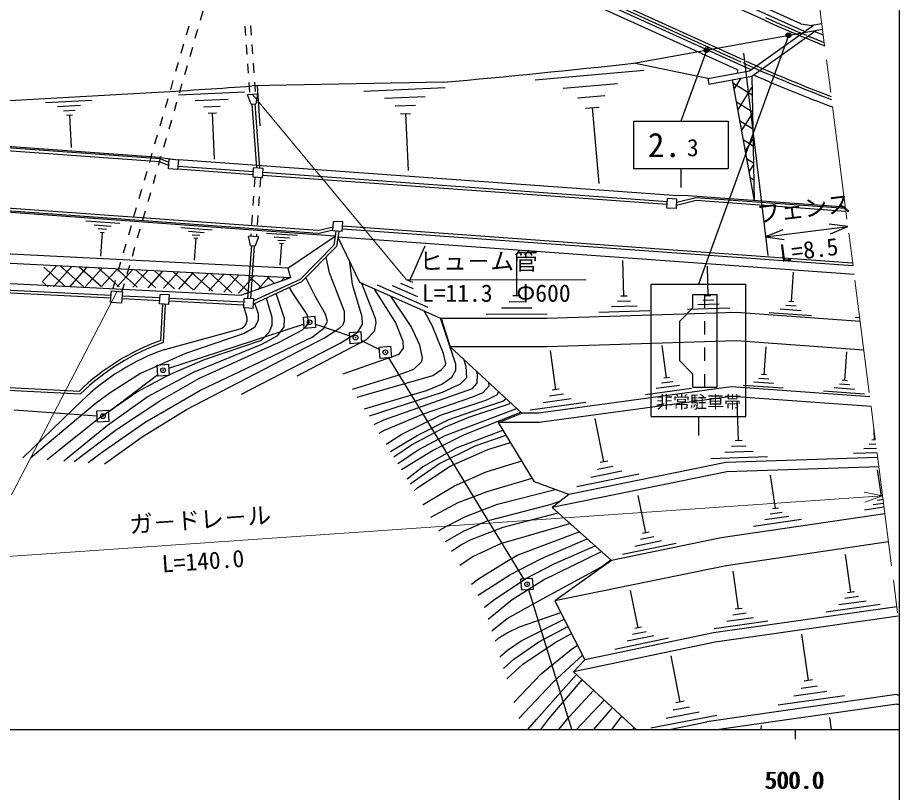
# Model space of a CAD drawing. Units: millimetres, scale not verified. Extents: x 40000 to 680000, y 20000 to 380000.
# Drawn here: x 485795 to 579000, y 198357 to 280319 of the extents above; entities that cross this region are included whole.
import ezdxf
from ezdxf.enums import TextEntityAlignment as Align

# ---------------------------------------------------------------- set-up
doc = ezdxf.new("R2010")
doc.units = ezdxf.units.MM
doc.header["$LTSCALE"] = 1000
doc.header["$PDMODE"] = 32
doc.header["$PDSIZE"] = 500
doc.linetypes.add('CHAIN', pattern=[18.5, 12, -1.5, 3.5, -1.5])
for name, color, linetype, lineweight in [('M-BGD', 7, 'Continuous', 25), ('M-BMK', 2, 'CHAIN', 13), ('M-BMK-ROW', 30, 'Continuous', 25), ('M-STR-HTXT', 7, 'Continuous', 13), ('M-STR-STRC', 7, 'Continuous', 25), ('M-TTL-BAND', 7, 'Continuous', 25)]:
    doc.layers.add(name, color=color, linetype=linetype, lineweight=lineweight)
doc.styles.add('@ＭＳ ゴシック', font='')
doc.styles.add('ＭＳ ゴシック', font='')
doc.styles.get('@ＭＳ ゴシック').set_extended_font_data('@MS Gothic')
doc.styles.get('ＭＳ ゴシック').set_extended_font_data('MS Gothic')

msp = doc.modelspace()

# ---------------------------------------------------------------- linework, layer by layer
at = {"layer": 'M-BGD'}
for p, q in [((568593, 279663), (523183, 300298)), ((564742, 280046), (521341, 299767)), ((568966, 278834), (522158, 300105)), ((563330, 274805), (516522, 296075)), ((561892, 274799), (516884, 295252)), ((562292, 275612), (522167, 293845)), ((562573, 275813), (522284, 294122)), ((505375, 280991), (505097, 280031)), ((568593, 279663), (569734, 279497)), ((570808, 279646), (569734, 279497)), ((503879, 279416), (503602, 278455)), ((504820, 279070), (504543, 278109)), ((509814, 279426), (509886, 278429)), ((510413, 279473), (510485, 278475)), ((550941, 275490), (570878, 279102)), ((563158, 274682), (569932, 279525)), ((563397, 274115), (570161, 278951)), ((503325, 277495), (503047, 276534)), ((504266, 277148), (503988, 276187)), ((509958, 277431), (510030, 276434)), ((510557, 277478), (510629, 276481)), ((562521, 276574), (565080, 255144)), ((502770, 275573), (502493, 274612)), ((503711, 275227), (503434, 274266)), ((510102, 275437), (510174, 274439)), ((510701, 275483), (510773, 274486)), ((558764, 273885), (550941, 275490)), ((562652, 275448), (562495, 275519)), ((540490, 273738), (551978, 274746)), ((558764, 273885), (563158, 274682)), ((558871, 273295), (563397, 274115)), ((561892, 274799), (561848, 274444)), ((563397, 274115), (563643, 260949)), ((502216, 273651), (501938, 272691)), ((503156, 273305), (502879, 272344)), ((510246, 273442), (510318, 272444)), ((530818, 273485), (510572, 273092)), ((510845, 273488), (510917, 272491)), ((511418, 268857), (511139, 273103)), ((543463, 272841), (549207, 273345)), ((558764, 273885), (558871, 273295)), ((561325, 273740), (563643, 260949)), ((563435, 272108), (561387, 273401)), ((561513, 272705), (562274, 273912)), ((502792, 272155), (509759, 272463)), ((511167, 272235), (510108, 272138)), ((511167, 272235), (510976, 271213)), ((522399, 272553), (530980, 272932)), ((561908, 270521), (563420, 272917)), ((488743, 271352), (493650, 271599)), ((501661, 271730), (501384, 270769)), ((502602, 271383), (502325, 270423)), ((504565, 271536), (508048, 271690)), ((510483, 271168), (510108, 272138)), ((524582, 271790), (528872, 271979)), ((545000, 271818), (547872, 272070)), ((563468, 270314), (561749, 271398)), ((489995, 270923), (492448, 271047)), ((490633, 270463), (491860, 270525)), ((505466, 270877), (507208, 270954)), ((510483, 271168), (510976, 271213)), ((510560, 271176), (511049, 264411)), ((510859, 271203), (511351, 264395)), ((525693, 270979), (527838, 271074)), ((545818, 270733), (547255, 270859)), ((546536, 270796), (547242, 262754)), ((500787, 265070), (441220, 269379)), ((500856, 265366), (441238, 269678)), ((500820, 265519), (441247, 269828)), ((490965, 269988), (491578, 270019)), ((491271, 270004), (491445, 266569)), ((501106, 269808), (500829, 268848)), ((502047, 269462), (501770, 268501)), ((505932, 270200), (506803, 270238)), ((506368, 270219), (506583, 265342)), ((526267, 270145), (527339, 270192)), ((526803, 270169), (527068, 264162)), ((563502, 268519), (562112, 269396)), ((562304, 268338), (563471, 270186)), ((500552, 267887), (500275, 266926)), ((501493, 267540), (501215, 266580)), ((563535, 266724), (562475, 267393)), ((562700, 266154), (563522, 267456)), ((499997, 265965), (499720, 265004)), ((500938, 265619), (500661, 264658)), ((501772, 264670), (500787, 265070)), ((500820, 265519), (502807, 265275)), ((501798, 264983), (500856, 265366)), ((501745, 264337), (501826, 265334)), ((502823, 265253), (501826, 265334)), ((502742, 264256), (502823, 265253)), ((555119, 261492), (502807, 265275)), ((563569, 264929), (562838, 265390)), ((563096, 263970), (563573, 264726)), ((499443, 264044), (499165, 263083)), ((502742, 264256), (501745, 264337)), ((510696, 263702), (502735, 264278)), ((510712, 264002), (502804, 264574)), ((510681, 263430), (510735, 264428)), ((511734, 264374), (510735, 264428)), ((511679, 263376), (511734, 264374)), ((554473, 260836), (511709, 263930)), ((519367, 257210), (436990, 263168)), ((517545, 257492), (437001, 263318)), ((517520, 257794), (437023, 263617)), ((500384, 263697), (500106, 262736)), ((511679, 263376), (510681, 263430)), ((510879, 263419), (510807, 262422)), ((511478, 263386), (511406, 262389)), ((554456, 260537), (511693, 263630)), ((563602, 263135), (563201, 263388)), ((498888, 262122), (498611, 261161)), ((499829, 261776), (499552, 260815)), ((510734, 261424), (510662, 260427)), ((511334, 261392), (511262, 260394)), ((554437, 260171), (554491, 261170)), ((555489, 261116), (554491, 261170)), ((556633, 261482), (555119, 261492)), ((555435, 260117), (555489, 261116)), ((557479, 261271), (555471, 260773)), ((573299, 260277), (556633, 261482)), ((573319, 260125), (557479, 261271)), ((498334, 260200), (498056, 259240)), ((555435, 260117), (554437, 260171)), ((557505, 260968), (555454, 260460)), ((573358, 259821), (557505, 260968)), ((499274, 259854), (498997, 258893)), ((510590, 259429), (510518, 258432)), ((511189, 259397), (511117, 258399)), ((493005, 258829), (496610, 258568)), ((493880, 258403), (495683, 258273)), ((497779, 258279), (497502, 257318)), ((517520, 257794), (519136, 258194)), ((519113, 257757), (519167, 258755)), ((520166, 258701), (519167, 258755)), ((520111, 257702), (520166, 258701)), ((574060, 254357), (520141, 258256)), ((564843, 257130), (573565, 258206)), ((573565, 258206), (571585, 258483)), ((571711, 257456), (573565, 258206)), ((494305, 258010), (495206, 257945)), ((494504, 257633), (494954, 257601)), ((494729, 257617), (494547, 255094)), ((498720, 257932), (498443, 256972)), ((503046, 258105), (506356, 257865)), ((503849, 257714), (505505, 257594)), ((504239, 257353), (505067, 257293)), ((510446, 257435), (510429, 257198)), ((511045, 257402), (511028, 257159)), ((512118, 257528), (515392, 257292)), ((517545, 257492), (519119, 257880)), ((520111, 257702), (519113, 257757)), ((519448, 257738), (519217, 256239)), ((519749, 257722), (519499, 256097)), ((574099, 254053), (520125, 257957)), ((566697, 257880), (564843, 257130)), ((497224, 256357), (496947, 255397)), ((504422, 257007), (504836, 256977)), ((504629, 256992), (504462, 254675)), ((510417, 256197), (510198, 257213)), ((511259, 257144), (510198, 257213)), ((511259, 257144), (510911, 256165)), ((512913, 257142), (514550, 257023)), ((513298, 256785), (514117, 256725)), ((513479, 256442), (513889, 256413)), ((513684, 256428), (513518, 254135)), ((514353, 253814), (519367, 257210)), ((574216, 253142), (519652, 257089)), ((519652, 257089), (521922, 252315)), ((564843, 257130), (566824, 256853)), ((514353, 253814), (482045, 255455)), ((498165, 256011), (497888, 255050)), ((510506, 256192), (510101, 250590)), ((510806, 256171), (510401, 250574)), ((510417, 256197), (510911, 256165)), ((519217, 256239), (515644, 252630)), ((519499, 256097), (515819, 252380)), ((527224, 252442), (528874, 256187)), ((538552, 250876), (538577, 255396)), ((514630, 252799), (481994, 254457)), ((549879, 250850), (549760, 254641)), ((488438, 252411), (489912, 254055)), ((490885, 251850), (488570, 253926)), ((489595, 251829), (491518, 253973)), ((492742, 251864), (490322, 254034)), ((491297, 251855), (493123, 253891)), ((494620, 251859), (492307, 253933)), ((492985, 251864), (494729, 253810)), ((496520, 251833), (494292, 253832)), ((494658, 251858), (496335, 253728)), ((498444, 251788), (496276, 253731)), ((496318, 251837), (497941, 253647)), ((496670, 254436), (496393, 253475)), ((497611, 254089), (497333, 253129)), ((497965, 251801), (499547, 253565)), ((500391, 251720), (498261, 253630)), ((502364, 251631), (500246, 253530)), ((514353, 253814), (514630, 252799)), ((558804, 250865), (558705, 254016)), ((499598, 251750), (501152, 253484)), ((501219, 251685), (502758, 253402)), ((504362, 251518), (502231, 253429)), ((502827, 251606), (504364, 253320)), ((506387, 251381), (504216, 253328)), ((504423, 251514), (505970, 253239)), ((506007, 251408), (507576, 253157)), ((508440, 251218), (506200, 253227)), ((507580, 251289), (509181, 253076)), ((510280, 251247), (508185, 253126)), ((509141, 251158), (510787, 252994)), ((514630, 252799), (509471, 250959)), ((511620, 251725), (510170, 253025)), ((515644, 252630), (510735, 250342)), ((511191, 251572), (512393, 252912)), ((512960, 252203), (512155, 252925)), ((513660, 252453), (513999, 252831)), ((514299, 252681), (514140, 252824)), ((527558, 252295), (526889, 252590)), ((567581, 250278), (567796, 253406)), ((481786, 251664), (495673, 250959)), ((481821, 252364), (509471, 250959)), ((489038, 251827), (488434, 252369)), ((496115, 252514), (495838, 251553)), ((497056, 252168), (496815, 251332)), ((515819, 252380), (510717, 250002)), ((521922, 252315), (530575, 248502)), ((529191, 249659), (523841, 252016)), ((528090, 250783), (525415, 251962)), ((527657, 251613), (526319, 252202)), ((481771, 251365), (495654, 250660)), ((495625, 250204), (495701, 251402)), ((495701, 251402), (496898, 251326)), ((496823, 250129), (496898, 251326)), ((496871, 250898), (500830, 250697)), ((500794, 250041), (500848, 251040)), ((501847, 250986), (500848, 251040)), ((501793, 249987), (501847, 250986)), ((538956, 250874), (538149, 250879)), ((550217, 250860), (549541, 250839)), ((559085, 250873), (558523, 250856)), ((495625, 250204), (496823, 250129)), ((496853, 250599), (500813, 250397)), ((501793, 249987), (500794, 250041)), ((500939, 246168), (501135, 250023)), ((501229, 245952), (501435, 250007)), ((501812, 250347), (509712, 249945)), ((501828, 250646), (509728, 250245)), ((509630, 249902), (510009, 248642)), ((509694, 249610), (509748, 250609)), ((510747, 250555), (509748, 250609)), ((510693, 249556), (510747, 250555)), ((539356, 250226), (537742, 250235)), ((551267, 249809), (548559, 249724)), ((550573, 250330), (549219, 250287)), ((559958, 249999), (557707, 249929)), ((559381, 250432), (558255, 250397)), ((568109, 249792), (566992, 249869)), ((567861, 250259), (567302, 250297)), ((510693, 249556), (509694, 249610)), ((541770, 248922), (535313, 248957)), ((540159, 249576), (536931, 249594)), ((561796, 249128), (541697, 248476)), ((552638, 249310), (547222, 249141)), ((561097, 249584), (556595, 249444)), ((574854, 248183), (561796, 249128)), ((569724, 248784), (565255, 249091)), ((568637, 249307), (566403, 249461)), ((541697, 248476), (530575, 248502)), ((530575, 248502), (531524, 245500)), ((574807, 248552), (574328, 248585)), ((501356, 245210), (509315, 247390)), ((561736, 246124), (541742, 245476)), ((575244, 245147), (561736, 246124)), ((531524, 245500), (539091, 238482)), ((541742, 245476), (531524, 245500)), ((554393, 242206), (553929, 245619)), ((564692, 242535), (564907, 245508)), ((542673, 240959), (542110, 245094)), ((573234, 241930), (573453, 244956)), ((564957, 242516), (564426, 242554)), ((555069, 241802), (553850, 241636)), ((554698, 242248), (554088, 242165)), ((566723, 241108), (562476, 241415)), ((565692, 241609), (563569, 241763)), ((565192, 242072), (564130, 242149)), ((573744, 241458), (572663, 241536)), ((573505, 241910), (572964, 241949)), ((484773, 240899), (492438, 240510)), ((484917, 241192), (492323, 240816)), ((561226, 241248), (540851, 238478)), ((543042, 241009), (542304, 240909)), ((557029, 241075), (552155, 240412)), ((555744, 241397), (553307, 241066)), ((575882, 240188), (561226, 241248)), ((575302, 240476), (570979, 240789)), ((574253, 240987), (572091, 241143)), ((492565, 239767), (486334, 233756)), ((545868, 239588), (539960, 238785)), ((561258, 240243), (540918, 237478)), ((544310, 239978), (541356, 239576)), ((543492, 240468), (542015, 240268)), ((576012, 239176), (561258, 240243)), ((562004, 235559), (561865, 239767)), ((536609, 237488), (539091, 238482)), ((540851, 238478), (539091, 238482)), ((547771, 233329), (546831, 237914)), ((540447, 231200), (536609, 237488)), ((540918, 237478), (536609, 237488)), ((576361, 235638), (576324, 236754)), ((562775, 234983), (561272, 234933)), ((562380, 235572), (561628, 235547)), ((576525, 235190), (575809, 235166)), ((576467, 235642), (576077, 235629)), ((563546, 234407), (560541, 234307)), ((576641, 234287), (574140, 234204)), ((576583, 234738), (575258, 234694)), ((560649, 233269), (544053, 229868)), ((548180, 233413), (547361, 233245)), ((565069, 233855), (559058, 233656)), ((576704, 233800), (560649, 233269)), ((560767, 232272), (542284, 228484)), ((549677, 232354), (546402, 231683)), ((548724, 232842), (547086, 232506)), ((576832, 232804), (560767, 232272)), ((577112, 229706), (576705, 232478)), ((544053, 229868), (540447, 231200)), ((551449, 232035), (544898, 230692)), ((565890, 228383), (565370, 231926)), ((544053, 229868), (542284, 228484)), ((552213, 225805), (551399, 229764)), ((577279, 229326), (576675, 229237)), ((577228, 229723), (576865, 229670)), ((542284, 228484), (548581, 222903)), ((566207, 228429), (565574, 228336)), ((577381, 228532), (575307, 228227)), ((577330, 228929), (576239, 228769)), ((577471, 227829), (560177, 225288)), ((567304, 227557), (564773, 227185)), ((566597, 227970), (565332, 227784)), ((568644, 227236), (563582, 226493)), ((552567, 225878), (551860, 225732)), ((560177, 225288), (548581, 222903)), ((555390, 224690), (549735, 223526)), ((553860, 224964), (551032, 224383)), ((553037, 225385), (551623, 225094)), ((577854, 224853), (560698, 222332)), ((548581, 222903), (542587, 218607)), ((573884, 219533), (573316, 223533)), ((560698, 222332), (542587, 218607)), ((562013, 217773), (561448, 221754)), ((551395, 215765), (550570, 219730)), ((574680, 219063), (573251, 218860)), ((574241, 219584), (573527, 219482)), ((542587, 218607), (545744, 212395)), ((576985, 218225), (571270, 217413)), ((575475, 218593), (572618, 218187)), ((578738, 217979), (559344, 215226)), ((562804, 217306), (561383, 217104)), ((562368, 217824), (561658, 217723)), ((565098, 216471), (559412, 215664)), ((578865, 216988), (559516, 214240)), ((563596, 216838), (560753, 216434)), ((552221, 215346), (550805, 215051)), ((551749, 215839), (551041, 215691)), ((559344, 215226), (545744, 212395)), ((554580, 214655), (548917, 213477)), ((553047, 214927), (550215, 214338)), ((569381, 210186), (568675, 215097)), ((559516, 214240), (544544, 211124)), ((555822, 207909), (554872, 212788)), ((545744, 212395), (544544, 211124)), ((544544, 211124), (551179, 205000)), ((569819, 210249), (568942, 210123)), ((571336, 209034), (567828, 208531)), ((570358, 209610), (568604, 209358)), ((544881, 205000), (547794, 208123)), ((556258, 207994), (555387, 207824)), ((578699, 208704), (558664, 205827)), ((573191, 208585), (566175, 207577)), ((556829, 207382), (555087, 207043)), ((578736, 207699), (559940, 205000)), ((559714, 206498), (552745, 205139)), ((557836, 206855), (554351, 206176)), ((571823, 205000), (571635, 206282)), ((550807, 205000), (550966, 205197)), ((554705, 205000), (558664, 205827)), ((564378, 205000), (564436, 205417))]:
    msp.add_line(p, q, dxfattribs=at)
for points in [[(439941, 270128), (447800, 270246), (465417, 270727), (483040, 271444), (500576, 272416)], [(494977, 233131), (498971, 235983), (503642, 238856), (518231, 246441), (519866, 247489), (520157, 247798), (520351, 248243), (520348, 249224), (518763, 253320), (518393, 254980)], [(509468, 240467), (519893, 245887), (521759, 247037), (522265, 247874), (522207, 248680), (521201, 252076), (520906, 254450)], [(493243, 233257), (494885, 234467), (499280, 237505), (505119, 240901), (516928, 246517), (518150, 247473), (518545, 248178), (518343, 248943), (517239, 250855), (516260, 252825)], [(491771, 233363), (496238, 236732), (500817, 239789), (505011, 242176), (513358, 245934), (515922, 247306), (516251, 247608), (516575, 248113), (516414, 248928), (514889, 251157), (514537, 251783)], [(522129, 252224), (523589, 248541), (523658, 248021), (523466, 247117), (522652, 246221), (515324, 242388)], [(490695, 233441), (495297, 237190), (499475, 240196), (504384, 242813), (511613, 245773), (513313, 246702), (513966, 247603), (513993, 248491), (513140, 251132)], [(520197, 242636), (526120, 244715), (526588, 245335), (526533, 246071), (525753, 248091), (523527, 251608)], [(521182, 241022), (525778, 242418), (527683, 243121), (528524, 243930), (528586, 244341), (528318, 245672), (527402, 247652), (525228, 250858)], [(510839, 250059), (511212, 249048), (511210, 248283), (510824, 247548), (509728, 246908), (503522, 244774), (498791, 242678), (495590, 240642), (493983, 239447), (487164, 233696)], [(488930, 233569), (494236, 237856), (498345, 240681), (501842, 242558), (505550, 244141), (511566, 246189), (512376, 247057), (512717, 247768), (512714, 248596), (512103, 250648)], [(521698, 240176), (529690, 242470), (530602, 243083), (530990, 243525), (531044, 243712), (530814, 244788), (529631, 247762), (528778, 249294)], [(522466, 238919), (529002, 240861), (530633, 241540), (531699, 242285), (532118, 243035), (532132, 243641), (530500, 248535)], [(532919, 244206), (533158, 243449), (533237, 242202), (532566, 241531), (530667, 240650), (522937, 238146)], [(523467, 237278), (524518, 237768), (533870, 241075), (534374, 241633), (534413, 242523), (534345, 242883)], [(524020, 236372), (524571, 236679), (528692, 238415), (533817, 240172), (535014, 240671), (535639, 241355), (535610, 241711)], [(524734, 235204), (526397, 236253), (530492, 238248), (535399, 239901), (536513, 240455), (536632, 240762)], [(525204, 234433), (528030, 236115), (531381, 237804), (534838, 239008), (537082, 239756), (537420, 240031)], [(525562, 233846), (527433, 235140), (531035, 237016), (533494, 238046), (537760, 239447), (537891, 239595)], [(525984, 233155), (526144, 233271), (528131, 234596), (530983, 236113), (538445, 238940), (538532, 239000)], [(526376, 232513), (529643, 234514), (533015, 236220), (538978, 238587)], [(526980, 231524), (528589, 232797), (532175, 234802), (537096, 236690)], [(527296, 231007), (530329, 233111), (534155, 235007), (537423, 236154)], [(527734, 230288), (528093, 230604), (531502, 232856), (535493, 234637), (537891, 235388)], [(528643, 228799), (528653, 228807), (531989, 230793), (535305, 232259), (539095, 233415)], [(529458, 227465), (532345, 229018), (535433, 230191), (540194, 231615)], [(530328, 226039), (530488, 226156), (533050, 227523), (536512, 228839), (542599, 230405)], [(531025, 224898), (532929, 225993), (535433, 227076), (542089, 228800), (543200, 229200)], [(531645, 223882), (532655, 224552), (533728, 225126), (537114, 226426), (542920, 227921)], [(532553, 222395), (533849, 223266), (536871, 224685), (544167, 226816)], [(533774, 220393), (534510, 220952), (537487, 222787), (538602, 223453), (545161, 225934)], [(534492, 219218), (537813, 221355), (541177, 223098), (546002, 225189)], [(535158, 217952), (536098, 218689), (539530, 220993), (542569, 222573), (546849, 224438)], [(535547, 216687), (538067, 218747), (541396, 220855), (547515, 223848)], [(535934, 215430), (537547, 216743), (540900, 218617), (547520, 222209), (548515, 222961)], [(536261, 214369), (536646, 214702), (537555, 215232), (538829, 215863), (543200, 217402)], [(536777, 212694), (537573, 213415), (539008, 214400), (543570, 216674)], [(537159, 211452), (538241, 212460), (540899, 214291), (543952, 215923)], [(537497, 210354), (539210, 211915), (542600, 214220), (544338, 215161)], [(538258, 207883), (541147, 210908), (544319, 213459), (544968, 213923)], [(538782, 206183), (542419, 210007), (545498, 212880)], [(539721, 205000), (540649, 206083), (544864, 210828)], [(541103, 205000), (541941, 206151), (545477, 210262)], [(543005, 205000), (544114, 206382), (546681, 209151)], [(548669, 207316), (548409, 207032), (546659, 205000)], [(548619, 205000), (549607, 206308), (549677, 206386)]]:
    msp.add_lwpolyline(points, dxfattribs=at)
for centre, radius, start, end in [((621574, 405113), 137375, 245.56229, 247.52892), ((621574, 405113), 137075, 245.56229, 247.52892), ((621574, 405113), 136375, 247.72034, 248.21342), ((621574, 405113), 137375, 247.52892, 248.44543), ((621574, 405113), 137075, 247.60721, 248.37624), ((430583, 1381209), 1112250, 275.17047, 276.21221), ((621574, 405113), 142425, 245.56229, 246.22527), ((621574, 405113), 142125, 245.56229, 246.29684), ((621574, 405113), 143125, 246.10336, 249.70759), ((621574, 405113), 142425, 246.26965, 249.56015), ((621574, 405113), 142125, 246.3415, 249.49645), ((430583, 1381209), 1111000, 273.6164, 274.12873), ((509051, 248354), 1000, 285.31791, 16.72923), ((509177, 223292), 24314, 109.80511, 133.88563), ((509177, 223292), 24014, 109.32958, 134.19456), ((509305, 222550), 24014, 109.32958, 134.19456), ((595837, 455936), 247825, 266.03478, 266.10446), ((595837, 455936), 248825, 266.05928, 266.12014)]:
    msp.add_arc(centre, radius, start, end, dxfattribs=at)
at = {"layer": 'M-BMK'}
msp.add_line((569573, 289256), (579000, 215940), dxfattribs=at)
at = {"layer": 'M-BMK-ROW'}
for p, q in [((516017, 248645), (517215, 248726)), ((516099, 247448), (516017, 248645)), ((517215, 248726), (517296, 247529)), ((516068, 247894), (501746, 243197)), ((517296, 247529), (516099, 247448)), ((517272, 247881), (520895, 246670)), ((520871, 247023), (522068, 247105)), ((520952, 245826), (520871, 247023)), ((522068, 247105), (522149, 245907)), ((522132, 246159), (524044, 245217)), ((522149, 245907), (520952, 245826)), ((524027, 245469), (525224, 245550)), ((524108, 244272), (524027, 245469)), ((525224, 245550), (525305, 244353)), ((525305, 244353), (524108, 244272)), ((539291, 220953), (525018, 244333)), ((500536, 243568), (501734, 243649)), ((500618, 242371), (500536, 243568)), ((501734, 243649), (501815, 242452)), ((495381, 238592), (500604, 242574)), ((501815, 242452), (500618, 242371)), ((485439, 238834), (494205, 238200)), ((494170, 238715), (495367, 238796)), ((494251, 237517), (494170, 238715)), ((495367, 238796), (495448, 237599)), ((495448, 237599), (494251, 237517)), ((539004, 220934), (540201, 221015)), ((539085, 219737), (539004, 220934)), ((540201, 221015), (540282, 219818)), ((540282, 219818), (539085, 219737)), ((544377, 205000), (539825, 219787))]:
    msp.add_line(p, q, dxfattribs=at)
for p in [(516657, 248087), (521510, 246465), (524666, 244911), (501176, 243010), (494809, 238157), (539643, 220376)]:
    msp.add_point(p, dxfattribs=at)
at = {"layer": 'M-STR-HTXT'}
for p, q in [((526889, 252590), (510638, 272187)), ((526889, 252590), (545889, 252590)), ((485137, 229824), (496300, 251364)), ((433281, 219766), (577228, 229723)), ((577228, 229723), (575265, 230106)), ((575336, 229073), (577228, 229723))]:
    msp.add_line(p, q, dxfattribs=at)
at = {"layer": 'M-STR-STRC'}
for p, q in [((567230, 278309), (557768, 252111)), ((558565, 276740), (555912, 269352)), ((550912, 269352), (560912, 269352)), ((550912, 269352), (550912, 264352)), ((560912, 269352), (560912, 264352)), ((550912, 264352), (560912, 264352)), ((555912, 264352), (555912, 262352)), ((552768, 238111), (552768, 252111)), ((552768, 252111), (562768, 252111)), ((562768, 238111), (562768, 252111)), ((557177, 249611), (557177, 251011)), ((557177, 251011), (559732, 251011)), ((558423, 249611), (558423, 251011)), ((559732, 241211), (559732, 251011)), ((557177, 249611), (555804, 248211)), ((555804, 244011), (555804, 248211)), ((558423, 246811), (558423, 248211)), ((558423, 244011), (558423, 245411)), ((555804, 244011), (557177, 242611)), ((557177, 241211), (557177, 242611)), ((558423, 241211), (558423, 242611)), ((557177, 241211), (559732, 241211)), ((552768, 238111), (562768, 238111)), ((557768, 238111), (557768, 236111))]:
    msp.add_line(p, q, dxfattribs=at)
for centre, radius in [((567281, 278450), 150), ((567281, 278450), 120), ((567281, 278450), 90), ((567281, 278450), 60), ((567281, 278450), 30), ((558616, 276881), 150), ((558616, 276881), 120), ((558616, 276881), 90), ((558616, 276881), 60), ((558616, 276881), 30)]:
    msp.add_circle(centre, radius, dxfattribs=at)
for p in [(567281, 278450), (558616, 276881)]:
    msp.add_point(p, dxfattribs=at)
at = {"layer": 'M-TTL-BAND'}
for p, q in [((579000, 20000), (579000, 370000)), ((40000, 205000), (579000, 205000)), ((568000, 205000), (568000, 204000))]:
    msp.add_line(p, q, dxfattribs=at)

# ---------------------------------------------------------------- texts
at = {"layer": 'M-BGD', "style": 'ＭＳ ゴシック'}
msp.add_text('フェンス', height=1833, rotation=7.034, dxfattribs=at).set_placement((569082, 258661), align=Align.BOTTOM_CENTER)
at = {"layer": 'M-BGD', "style": '@ＭＳ ゴシック'}
msp.add_text('L=8.5', height=1833, rotation=7.034, dxfattribs=at).set_placement((569327, 256676), align=Align.TOP_CENTER)
at = {"layer": 'M-STR-HTXT', "style": 'ＭＳ ゴシック'}
msp.add_text('ヒュ－ム管', height=1833, dxfattribs=at).set_placement((528264, 253090), align=Align.BOTTOM_LEFT)
msp.add_text('L=11.3\u3000Φ600', height=1833, dxfattribs=at).set_placement((536389, 252090), align=Align.TOP_CENTER)
msp.add_text('ガ－ドレ－ル', height=1833, rotation=3.957, dxfattribs=at).set_placement((505185, 225742), align=Align.BOTTOM_CENTER)
at = {"layer": 'M-STR-HTXT', "style": '@ＭＳ ゴシック'}
msp.add_text('L=140.0', height=1833, rotation=3.957, dxfattribs=at).set_placement((505323, 223747), align=Align.TOP_CENTER)
at = {"layer": 'M-STR-STRC', "style": 'ＭＳ ゴシック'}
msp.add_text('2.', height=2566, dxfattribs=at).set_placement((555912, 266852), align=Align.MIDDLE_RIGHT)
msp.add_text('3', height=1833, dxfattribs=at).set_placement((557162, 265102), align=Align.BOTTOM_CENTER)
msp.add_text('非常駐車帯', height=1320, dxfattribs=at).set_placement((557768, 239661), align=Align.MIDDLE_CENTER)
at = {"layer": 'M-TTL-BAND', "style": 'ＭＳ ゴシック'}
for p in [(567844, 198195), (568000, 198195)]:
    msp.add_text('500.0', height=1833, dxfattribs=at).set_placement(p, align=Align.BOTTOM_CENTER)

doc.saveas('drawing.dxf')
